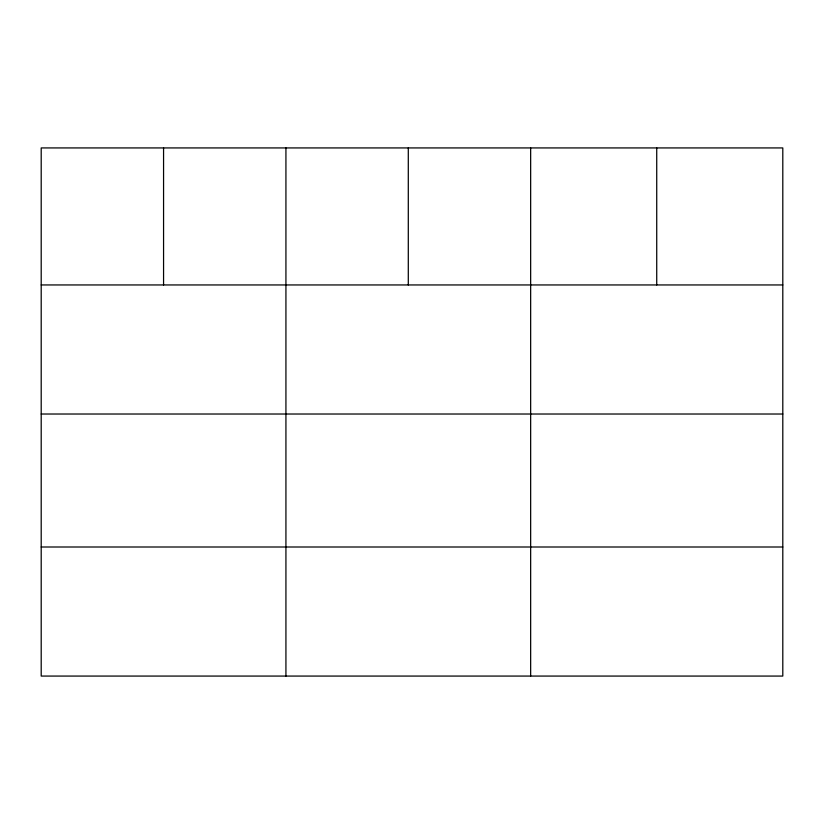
<?xml version="1.0" encoding="UTF-8"?>
<svg xmlns="http://www.w3.org/2000/svg" width="824" height="824" viewBox="0 0 824 824"><rect width="100%" height="100%" fill="white"/><g stroke="black" fill="none" stroke-linecap="round" stroke-linejoin="round"><path stroke-width="1.24" d="M782.8 414.019L782.8 147.929L41.2 147.929L41.2 676.071L782.8 676.071L782.8 414.019L41.2 414.019M41.2 284.95L782.8 284.95M41.2 547.002L782.8 547.002M656.728 147.929L656.728 284.95M530.656 147.929L530.656 676.071M408.292 147.929L408.292 284.95M285.928 147.929L285.928 676.071M163.564 147.929L163.564 284.95"/></g></svg>
